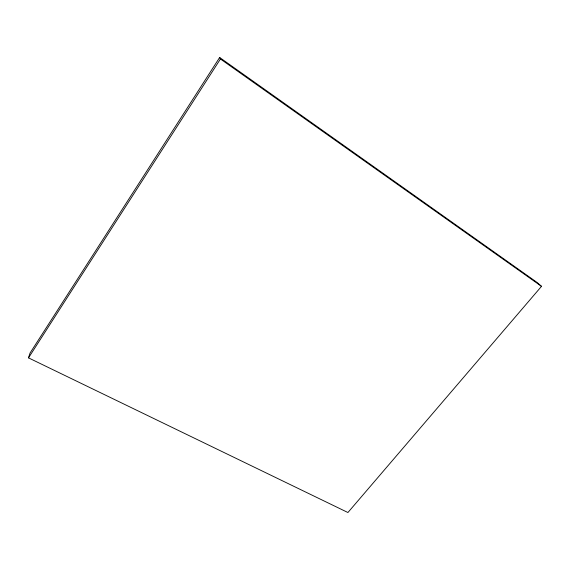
<?xml version="1.0" encoding="UTF-8"?>
<svg xmlns="http://www.w3.org/2000/svg" width="570" height="570" viewBox="0 0 570 570"><rect width="100%" height="100%" fill="white"/><g stroke="black" fill="none" stroke-linecap="round" stroke-linejoin="round"><path stroke-width="0.85" d="M28.5 357.86L30.046 353.051L219.642 57.485L537.346 282.649L541.5 286.354L347.928 512.516L28.5 357.86L220.44 58.988L219.642 57.485M220.44 58.988L541.5 286.354"/></g></svg>
